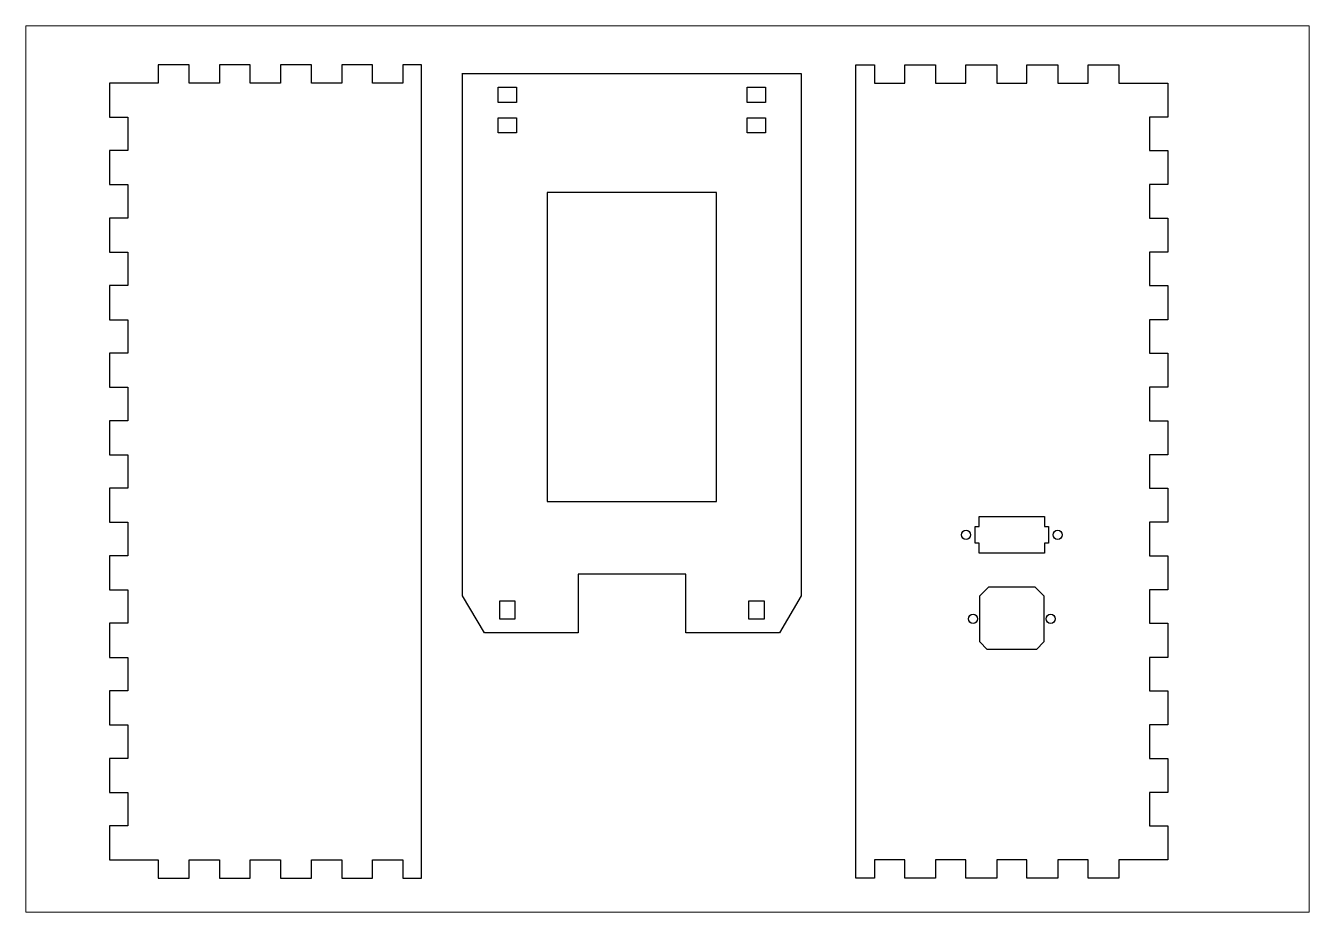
# Paper-space layout 'côtés + structure' of a CAD drawing. Header units: millimetres. Extents: x -2 to 418, y 6 to 296.
# The model-space entities are those that its viewports show. They can reach past a viewport. Long polylines and large blocks are cut down to what shows.
import ezdxf

# ---------------------------------------------------------------- set-up
doc = ezdxf.new("R2010")
doc.units = ezdxf.units.MM
doc.layers.get('0').update_dxf_attribs({"plot": 0})
doc.layers.add('decoupe', color=7, linetype='Continuous')

msp = doc.modelspace()

# ---------------------------------------------------------------- linework, layer by layer
at = {"layer": 'decoupe'}
for points in [[(892.81, 227.44), (892.81, 481.54), (892.81, 487.54), (886.71, 487.54), (886.71, 481.54), (886.71, 481.54), (876.81, 481.54), (876.81, 487.54), (866.71, 487.54), (866.71, 481.54), (856.81, 481.54), (856.81, 487.54), (846.71, 487.54), (846.71, 481.54), (836.81, 481.54), (836.81, 487.54), (826.71, 487.54), (826.71, 481.54), (816.81, 481.54), (816.81, 487.54), (806.71, 487.54), (806.71, 481.54), (796.71, 481.54), (790.71, 481.54), (790.71, 470.4), (796.71, 470.4), (796.71, 459.45), (790.71, 459.45), (790.71, 448.31), (796.71, 448.31), (796.71, 437.37), (790.71, 437.37), (790.71, 426.22), (796.71, 426.22), (796.71, 415.28), (790.71, 415.28), (790.71, 404.13), (796.71, 404.13), (796.71, 393.19), (790.71, 393.19), (790.71, 382.05), (796.71, 382.05), (796.71, 371.1), (790.71, 371.1), (790.71, 359.96), (796.71, 359.96), (796.71, 349.02), (790.71, 349.02), (790.71, 337.87), (796.71, 337.87), (796.71, 326.93), (790.71, 326.93), (790.71, 315.79), (796.71, 315.79), (796.71, 304.84), (790.71, 304.84), (790.71, 293.7), (796.71, 293.7), (796.71, 282.76), (790.71, 282.76), (790.71, 271.61), (796.71, 271.61), (796.71, 260.67), (790.71, 260.67), (790.71, 249.53), (796.71, 249.53), (796.71, 238.58), (790.71, 238.58), (790.71, 227.44), (796.71, 227.44), (806.71, 227.44), (806.71, 221.44), (816.81, 221.44), (816.81, 227.44), (826.71, 227.44), (826.71, 221.44), (836.81, 221.44), (836.81, 227.44), (846.71, 227.44), (846.71, 221.44), (856.81, 221.44), (856.81, 227.44), (866.71, 227.44), (866.71, 221.44), (876.81, 221.44), (876.81, 227.44), (886.71, 227.44), (886.71, 227.44), (886.71, 221.44), (892.81, 221.44)], [(1034.93, 227.44), (1034.93, 481.54), (1034.93, 487.54), (1041.03, 487.54), (1041.03, 481.54), (1041.03, 481.54), (1050.93, 481.54), (1050.93, 487.54), (1061.03, 487.54), (1061.03, 481.54), (1070.93, 481.54), (1070.93, 487.54), (1081.03, 487.54), (1081.03, 481.54), (1090.93, 481.54), (1090.93, 487.54), (1101.03, 487.54), (1101.03, 481.54), (1110.93, 481.54), (1110.93, 487.54), (1121.03, 487.54), (1121.03, 481.54), (1131.03, 481.54), (1137.03, 481.54), (1137.03, 470.4), (1131.03, 470.4), (1131.03, 459.45), (1137.03, 459.45), (1137.03, 448.31), (1131.03, 448.31), (1131.03, 437.37), (1137.03, 437.37), (1137.03, 426.22), (1131.03, 426.22), (1131.03, 415.28), (1137.03, 415.28), (1137.03, 404.13), (1131.03, 404.13), (1131.03, 393.19), (1137.03, 393.19), (1137.03, 382.05), (1131.03, 382.05), (1131.03, 371.1), (1137.03, 371.1), (1137.03, 359.96), (1131.03, 359.96), (1131.03, 349.02), (1137.03, 349.02), (1137.03, 337.87), (1131.03, 337.87), (1131.03, 326.93), (1137.03, 326.93), (1137.03, 315.79), (1131.03, 315.79), (1131.03, 304.84), (1137.03, 304.84), (1137.03, 293.7), (1131.03, 293.7), (1131.03, 282.76), (1137.03, 282.76), (1137.03, 271.61), (1131.03, 271.61), (1131.03, 260.67), (1137.03, 260.67), (1137.03, 249.53), (1131.03, 249.53), (1131.03, 238.58), (1137.03, 238.58), (1137.03, 227.44), (1131.03, 227.44), (1121.03, 227.44), (1121.03, 221.44), (1110.93, 221.44), (1110.93, 227.44), (1101.03, 227.44), (1101.03, 221.44), (1090.93, 221.44), (1090.93, 227.44), (1081.03, 227.44), (1081.03, 221.44), (1070.93, 221.44), (1070.93, 227.44), (1061.03, 227.44), (1061.03, 221.44), (1050.93, 221.44), (1050.93, 227.44), (1041.03, 227.44), (1041.03, 227.44), (1041.03, 221.44), (1034.93, 221.44)], [(917.91, 480.21), (923.91, 480.21), (923.91, 475.21), (917.91, 475.21)], [(999.41, 480.21), (1005.41, 480.21), (1005.41, 475.21), (999.41, 475.21)], [(917.91, 470.22), (923.91, 470.22), (923.91, 465.22), (917.91, 465.22)], [(999.41, 470.22), (1005.41, 470.22), (1005.41, 465.22), (999.41, 465.22)], [(1096.68, 331.04), (1096.68, 327.79), (1075.28, 327.79), (1075.28, 331.04), (1073.98, 331.04), (1073.98, 336.54), (1075.28, 336.54), (1075.28, 339.79), (1096.68, 339.79), (1096.68, 336.54), (1097.98, 336.54), (1097.98, 331.04)], [(918.41, 312.21), (923.41, 312.21), (923.41, 306.21), (918.41, 306.21)], [(999.91, 312.21), (1004.91, 312.21), (1004.91, 306.21), (999.91, 306.21)]]:
    msp.add_lwpolyline(points, close=True, dxfattribs=at)
for points in [[(906, 484.71), (1017.09, 484.71), (1017.09, 313.79), (1009.91, 301.77), (979.28, 301.71), (979.28, 320.89), (944.03, 320.89), (944.03, 301.71), (913.44, 301.71), (906.23, 313.79), (906.23, 484.71)], [(933.95, 344.71), (989.37, 344.71), (989.37, 445.71), (933.95, 445.71), (933.95, 344.71)], [(1078.44, 316.8), (1093.51, 316.8), (1096.48, 313.83), (1096.48, 298.77), (1094, 296.3), (1077.95, 296.3), (1075.48, 298.77), (1075.48, 313.83), (1078.44, 316.8)]]:
    msp.add_lwpolyline(points, dxfattribs=at)
for centre in [(1070.98, 333.79), (1100.98, 333.79), (1073.28, 306.3), (1098.68, 306.3)]:
    msp.add_circle(centre, 1.5, dxfattribs=at)

psp = doc.layouts.new('côtés + structure')

# ---------------------------------------------------------------- viewports
at = {"layer": '0'}
psp.add_viewport(center=(208.15, 151.1), size=(420, 290), view_center_point=(973.31, 355.31), view_height=290, dxfattribs=at)

doc.saveas('drawing.dxf')
